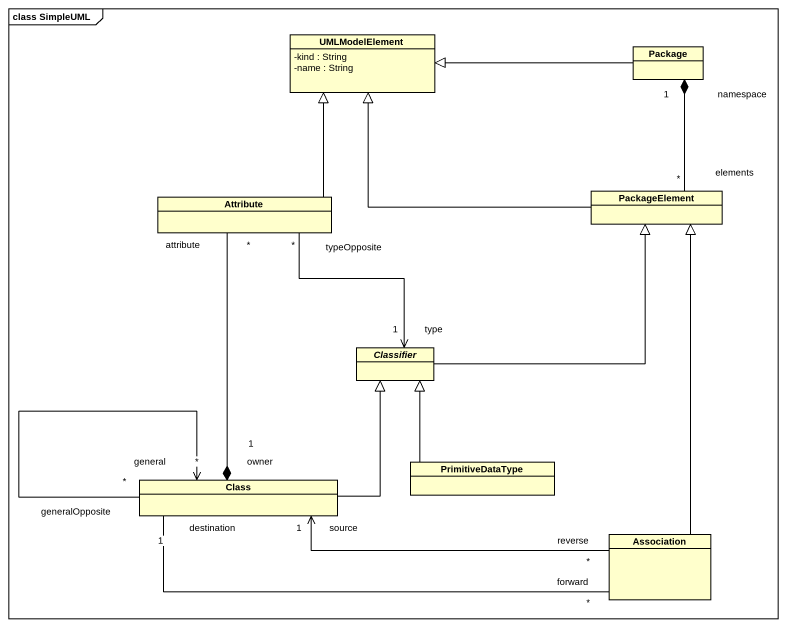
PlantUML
@startuml
mainframe class SimpleUML
hide circle
hide empty members
skinparam classAttributeIconSize 0
class UMLModelElement {
  -kind : String
  -name : String
}
class "Package" as Package_
class Attribute
class PackageElement
abstract class Classifier
class "Class" as Class_
class PrimitiveDataType
class Association
Package_ -left-|> UMLModelElement
Package_ "namespace\n1" *-- "elements\n*" PackageElement
Attribute -up-|> UMLModelElement
Attribute "typeOpposite\n*" --> "type\n1" Classifier
PackageElement -left-|> UMLModelElement
Classifier -right-|> PackageElement
Class_ "owner\n1" *-up- "attribute\n*" Attribute
Class_ -up-|> Classifier
Class_ "generalOpposite\n*" --> "general\n*" Class_
PrimitiveDataType -up-|> Classifier
Association -up-|> PackageElement
Association "reverse\n*" -left-> "source\n1" Class_
Association "forward\n*" -left- "destination\n1" Class_
@enduml
